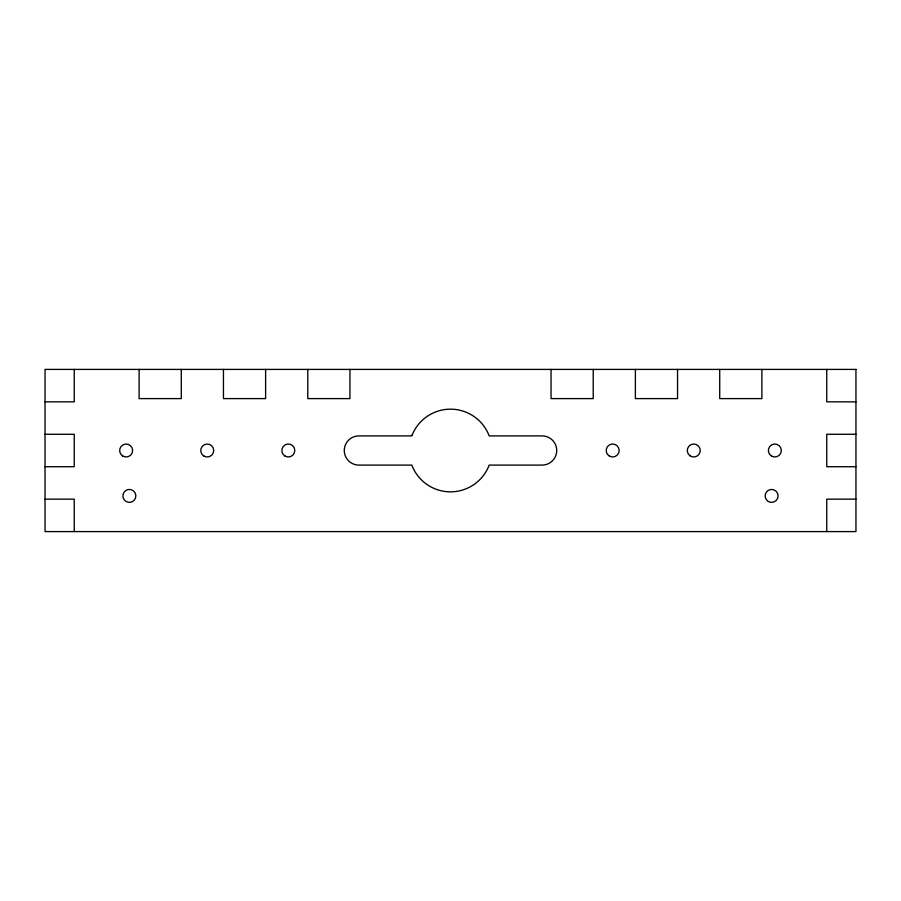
<?xml version="1.0" encoding="UTF-8"?>
<svg xmlns="http://www.w3.org/2000/svg" width="901" height="901" viewBox="0 0 901 901"><rect width="100%" height="100%" fill="white"/><g stroke="black" fill="none" stroke-linecap="round" stroke-linejoin="round"><path stroke-width="1.35" d="M45.05 401.846L74.242 401.846L74.242 369.41M855.95 401.846L826.758 401.846L826.758 369.41M45.05 434.282L74.242 434.282L74.242 466.718L45.05 466.718M855.95 434.282L826.758 434.282L826.758 466.718L855.95 466.718M45.05 499.154L74.242 499.154L74.242 531.59M855.95 499.154L826.758 499.154L826.758 531.59M761.886 369.41L761.886 398.602L719.719 398.602L719.719 369.41M677.552 369.41L677.552 398.602L635.385 398.602L635.385 369.41M593.218 369.41L593.218 398.602L551.052 398.602L551.052 369.41M349.948 369.41L349.948 398.602L307.782 398.602L307.782 369.41M265.615 369.41L265.615 398.602L223.448 398.602L223.448 369.41M181.281 369.41L181.281 398.602L139.114 398.602L139.114 369.41M412.298 434.676L411.825 435.904L358.868 435.904A14.596 14.596 0 0 0 344.272 450.5A14.596 14.596 0 0 0 358.868 465.096L411.825 465.096L412.298 466.324A41.356 41.356 0 0 0 488.702 466.324L489.175 465.096L542.132 465.096A14.596 14.596 0 0 0 556.728 450.5A14.596 14.596 0 0 0 542.132 435.904L489.175 435.904L488.702 434.676A41.356 41.356 0 0 0 412.298 434.676M855.95 369.41L45.05 369.41L45.05 531.59L855.95 531.59L855.95 369.41M129.474 502.398L128.629 502.353A6.487 6.487 0 0 1 124.011 492.261A6.487 6.487 0 0 1 135.094 492.836A6.487 6.487 0 0 1 129.474 502.398M771.616 456.12A6.487 6.487 0 0 0 781.347 450.5A6.487 6.487 0 0 0 771.616 444.88A6.487 6.487 0 0 0 771.616 456.12M689.997 455.782A6.487 6.487 0 0 0 700.223 451.119A6.487 6.487 0 0 0 691.078 444.598A6.487 6.487 0 0 0 689.997 455.782M609.436 456.12A6.487 6.487 0 0 0 619.167 450.5A6.487 6.487 0 0 0 609.436 444.88A6.487 6.487 0 0 0 609.436 456.12M285.076 456.12A6.487 6.487 0 0 0 294.807 450.5A6.487 6.487 0 0 0 285.076 444.88A6.487 6.487 0 0 0 285.076 456.12M203.986 456.12A6.487 6.487 0 0 0 213.717 450.5A6.487 6.487 0 0 0 203.986 444.88A6.487 6.487 0 0 0 203.986 456.12M122.896 456.12A6.487 6.487 0 0 0 132.627 450.5A6.487 6.487 0 0 0 122.896 444.88A6.487 6.487 0 0 0 122.896 456.12M768.373 501.53A6.487 6.487 0 0 0 778.104 495.91A6.487 6.487 0 0 0 768.373 490.29A6.487 6.487 0 0 0 768.373 501.53"/></g></svg>
